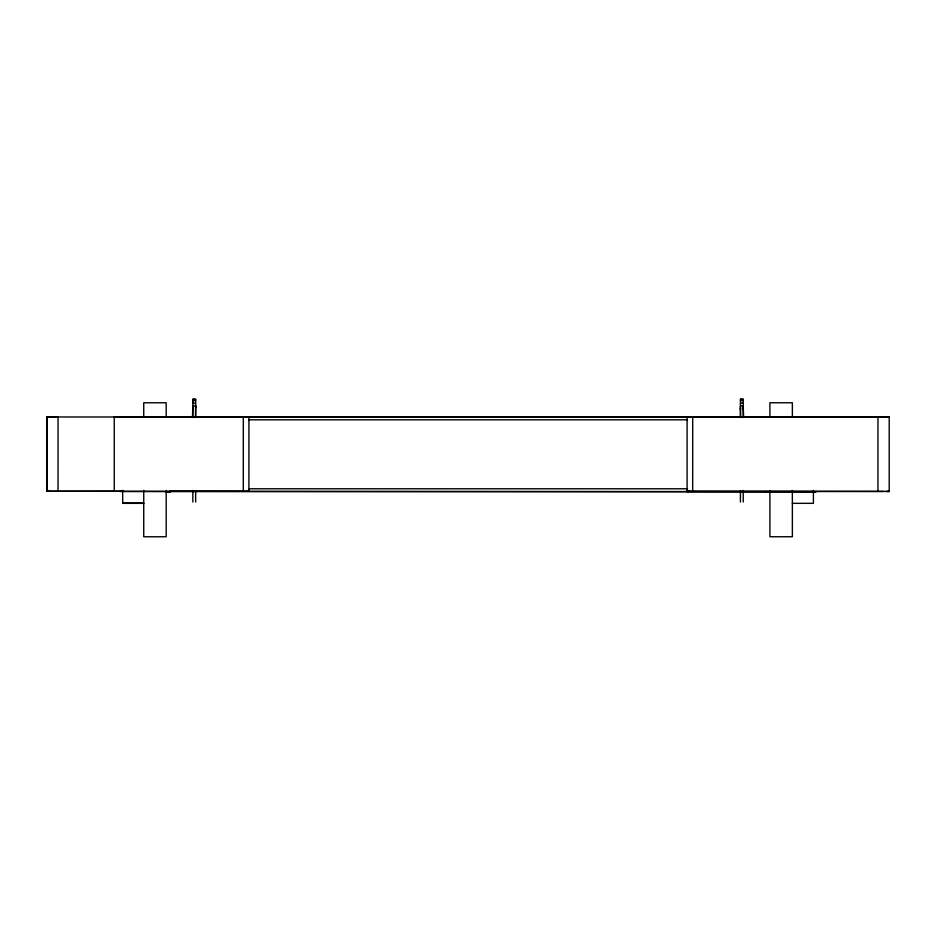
<?xml version="1.0" encoding="UTF-8"?>
<svg xmlns="http://www.w3.org/2000/svg" width="936" height="936" viewBox="0 0 936 936"><rect width="100%" height="100%" fill="white"/><g stroke="black" fill="none" stroke-linecap="round" stroke-linejoin="round"><path stroke-width="1.4" d="M48.45 491.33L46.812 491.33L46.823 416.965L50.216 416.918M46.812 491.33L46.894 416.918L58.055 416.976L58.032 491.306M49.608 491.33L46.8 491.306L114.251 491.26L114.251 416.918L821.831 417.046L889.2 417.152L889.2 491.482L887.55 491.494M192.851 407.862L192.851 405.417M195.659 407.862L195.659 405.616M243.29 491.377L243.325 417.046M248.906 491.388L248.929 417.046M885.912 491.412L889.2 491.412L687.094 491.435L687.094 417L689.902 417.035M692.675 491.365L692.71 417.035M740.434 409.441L740.434 407.85M743.231 409.441L743.231 407.85M877.945 491.435L877.968 417.105M195.507 417.046L195.659 405.92L192.851 405.92L192.5 416.918L172.13 416.988M192.851 400.737L195.659 400.409M740.434 400.725L743.231 400.397M192.851 417.573L192.851 399.251L195.659 399.251L195.659 417.573M740.434 417.561L740.434 399.239L743.231 399.239L743.231 417.561M46.917 491.26L123.798 491.248M687.82 491.365L687.071 491.365L689.879 491.365M192.851 403.112L195.659 403.112M740.434 403.088L743.231 403.088M46.823 416.976L889.2 417.105L887.691 417.07M887.55 417.152L889.2 417.105M248.777 419.808L687.515 419.808M248.777 488.779L687.515 488.779M169.311 491.26L249.034 491.26M687.071 491.341L883.561 491.447M114.169 491.306L816.215 491.681L119.867 491.54M166.187 491.962L170.399 491.962M765.695 491.95L769.907 491.95M166.187 492.125L170.399 492.125M765.695 492.114L769.907 492.114M122.674 503.1L143.734 503.1M143.734 503.346L122.674 503.346L122.674 490.394M792.359 503.334L813.407 503.334L813.407 490.382M768.316 416.988L743.593 416.906L743.231 405.896L740.434 405.896L740.587 417.035M740.434 399.239L743.231 399.321M192.851 399.251L195.659 399.333M792.359 417.362L792.359 402.761L769.907 402.761L769.907 417.362M792.359 490.452L792.359 536.749L769.907 536.749L769.907 490.569M765.695 491.447L765.695 492.207M743.231 490.441L743.231 502.012M740.434 490.604L740.434 502.012M195.659 490.628L195.659 502.024M192.851 490.452L192.851 502.024M170.399 491.458L170.399 492.219M166.187 417.374L166.187 402.772L143.734 402.772L143.734 417.374M166.187 490.897L166.187 536.761L143.734 536.761L143.734 490.394"/></g></svg>
